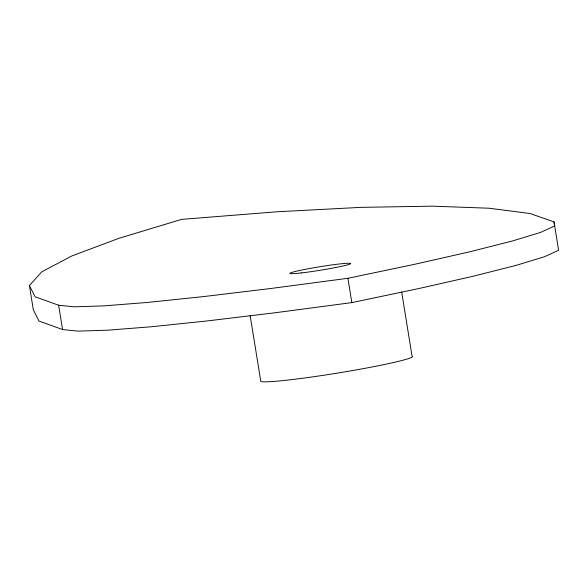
<?xml version="1.0" encoding="UTF-8"?>
<svg xmlns="http://www.w3.org/2000/svg" width="588" height="588" viewBox="0 0 588 588"><rect width="100%" height="100%" fill="white"/><g stroke="black" fill="none" stroke-linecap="round" stroke-linejoin="round"><path stroke-width="0.88" d="M29.4 285.548L41.719 271.847L71.736 256L118.747 238.368L181.618 219.375L276.705 211.798L360.944 207.358L432.32 206.16L489.135 208.226L530.038 213.517L554.043 221.904L558.6 250.29L544.444 256.75L515.845 265.445L473.487 276.162L418.384 288.649L351.844 302.607L274.714 312.809L207.292 320.93L151.182 326.774L107.722 330.199L77.939 331.125L62.563 329.537L39.021 321.07L33.34 309.861L29.4 285.548L35.082 296.756L58.624 305.223L74.007 306.818L103.782 305.885L147.243 302.46L203.352 296.617L270.774 288.495L347.905 278.293L414.444 264.335L469.547 251.848L511.905 241.131L540.504 232.436L554.66 225.976L554.043 221.904M401.648 291.824L412.048 356.049A77.094 4.439 -9.2 0 1 345.097 371.829A77.094 4.439 -9.2 0 1 260.822 381.48L250.128 315.455M347.905 278.293L351.844 302.607M58.624 305.223L62.563 329.537M301.254 272.935A30.841 1.779 -9.2 0 0 350.301 263.88A30.841 1.779 -9.2 0 0 309.016 268.606A30.841 1.779 -9.2 0 0 301.254 272.935"/></g></svg>
